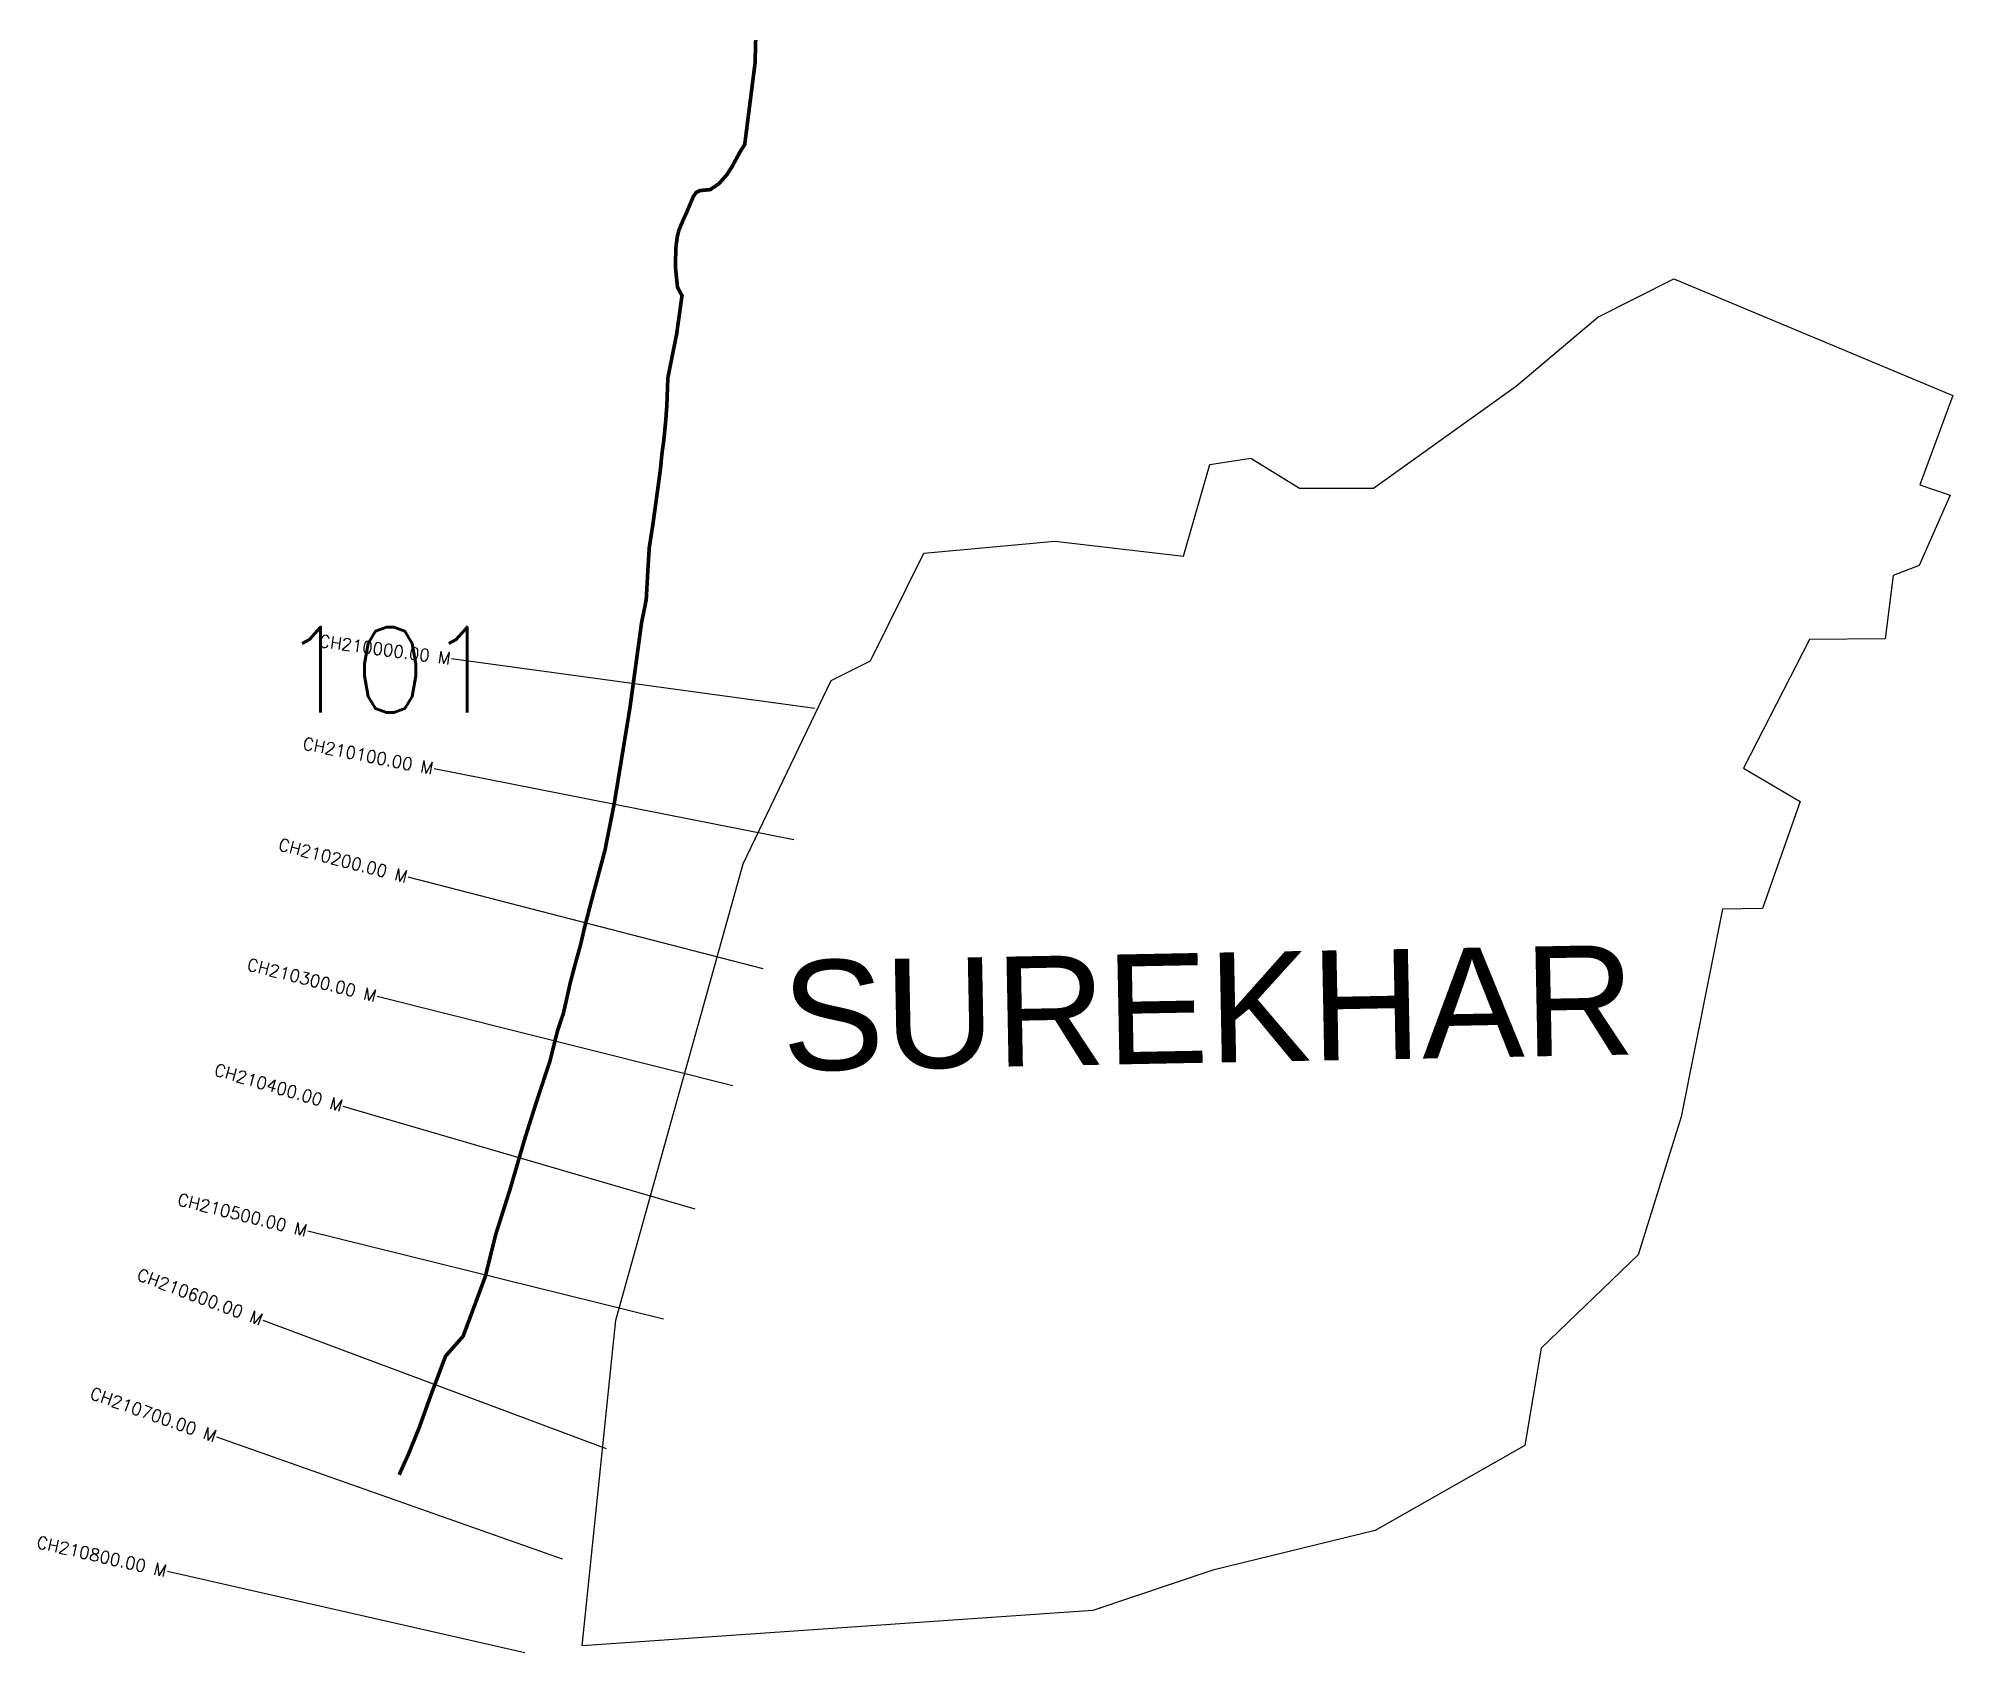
# Model space of a CAD drawing. Header units: metres. Extents: x 274477 to 276044, y 2073999 to 2075321.
import ezdxf
from ezdxf.enums import TextEntityAlignment as Align

# ---------------------------------------------------------------- set-up
doc = ezdxf.new("R2010")
doc.units = ezdxf.units.M
doc.header["$MEASUREMENT"] = 0
for name, color, linetype in [('CS', 134, 'Continuous'), ('CSMark', 6, 'Continuous'), ('NATURALLY PROTECTED', 3, 'Continuous'), ('village', 3, 'Continuous'), ('VILLAGE NAME', 250, 'Continuous')]:
    doc.layers.add(name, color=color, linetype=linetype)
doc.styles.get("Standard").update_dxf_attribs({"font": 'simplex.shx'})

msp = doc.modelspace()

# ---------------------------------------------------------------- linework, layer by layer
at = {"color": 6, "flags": 128}
msp.add_lwpolyline([(275435.6, 2074972.4), (275469.3, 2074977.7)], dxfattribs=at)
at = {"layer": 'CS'}
for p, q in [((275112.3, 2074772.5), (274815, 2074813.2)), ((275095.1, 2074665.1), (274800.8, 2074723.1)), ((275070, 2074559.4), (274779.5, 2074634.4)), ((275045.1, 2074463.6), (274754.1, 2074536.7)), ((275014.3, 2074362.6), (274726.3, 2074446.6)), ((274988.4, 2074272.4), (274697.2, 2074344.6)), ((274941.7, 2074166.3), (274660.7, 2074271.4)), ((274905.7, 2074076), (274622.9, 2074175.9)), ((274874.9, 2073999.4), (274582.4, 2074066))]:
    msp.add_line(p, q, dxfattribs=at)
at = {"layer": 'NATURALLY PROTECTED', "const_width": 3, "flags": 128}
msp.add_lwpolyline([(275063.9, 2075319.9), (275063.4, 2075301.2), (275054.9, 2075234.3), (275051.5, 2075229.1), (275048.4, 2075223.4), (275044.6, 2075216.4), (275040.4, 2075209.8), (275033.8, 2075202.3), (275026.7, 2075197.5), (275018.4, 2075196.7), (275015.1, 2075195.1), (275012.9, 2075191.9), (275011, 2075187.4), (275007.4, 2075178.8), (275004.2, 2075171.9), (275000.9, 2075163.8), (274999.7, 2075158.6), (274998.7, 2075151.4), (274998.4, 2075143.4), (274998.2, 2075134), (274999.9, 2075117.5), (275003.6, 2075110.7), (274999.2, 2075079.3), (274996.1, 2075063.8), (274992, 2075043.4), (274991.2, 2075021.1), (274990.3, 2075008.6), (274988.7, 2074992.1), (274987.3, 2074982.4), (274985.9, 2074968.3), (274983.1, 2074947.6), (274979.8, 2074923.7), (274976.8, 2074904.5), (274975.7, 2074886.9), (274974.3, 2074861.6), (274970.5, 2074842.9), (274961, 2074773.3), (274948.2, 2074695.2), (274940.5, 2074656.4), (274929.1, 2074613.7), (274923.8, 2074593.2), (274920.5, 2074578.9), (274916.9, 2074566), (274912.1, 2074547.9), (274908.9, 2074533.5), (274906.4, 2074522.6), (274901.8, 2074509.1), (274895.3, 2074483.2), (274884.1, 2074449.4), (274875, 2074420.6), (274862.6, 2074378.1), (274851.2, 2074342.2), (274842.6, 2074307.5), (274824.5, 2074258.7), (274810, 2074242.2), (274798.1, 2074210.5), (274788.1, 2074182.7), (274779.8, 2074162.3), (274773.5, 2074148.3), (274772.1, 2074145.1)], dxfattribs=at)
at = {"layer": 'village', "color": 6}
for points in [[(275469.3, 2074977.7, 0), (275508.9, 2074953, 0), (275569.7, 2074953.1, 0), (275686.7, 2075036.7, 0), (275753.1, 2075092.9, 0), (275815.4, 2075124.5, 0), (276043.7, 2075028.8, 0), (276016.8, 2074955.7, 0), (276041.5, 2074947.4, 0), (276016.2, 2074889.6, 0), (275994.9, 2074881.5, 0), (275988.4, 2074829.5, 0), (275926.5, 2074829.1, 0), (275872.4, 2074723.6, 0), (275918.9, 2074696.5, 0), (275888.1, 2074608.7, 0), (275855.3, 2074608.2, 0), (275821.5, 2074438.3, 0), (275786.3, 2074325.1, 0), (275706.8, 2074248.8, 0), (275693.4, 2074169.1, 0), (275570.9, 2074099.4, 0), (275438.2, 2074066.9, 0), (275339.8, 2074033.9, 0), (274921.9, 2074005.1, 0), (274949.4, 2074271.8, 0)], [(274949.4, 2074271.8, 0), (275053.7, 2074645.5, 0), (275125.8, 2074795.4, 0), (275157.9, 2074811.7, 0), (275201.6, 2074899.9, 0), (275308.7, 2074909.5, 0), (275414, 2074897.3, 0), (275435.6, 2074972.4, 0)]]:
    msp.add_polyline3d(points, dxfattribs=at)

# ---------------------------------------------------------------- texts
at = {"insert": (274674.7, 2074839.2), "char_height": 70, "attachment_point": 1}
msp.add_mtext_dynamic_manual_height_columns('101', width=95.172, gutter_width=1, heights=[0], dxfattribs=at)
at = {"layer": 'CSMark'}
for s, rotation, p in [('CH210000.00 M', 352.1939, (274814.1, 2074813.4)), ('CH210100.00 M', 348.8424, (274799.8, 2074723.3)), ('CH210200.00 M', 345.5382, (274778.6, 2074634.6)), ('CH210300.00 M', 345.9029, (274753.1, 2074537)), ('CH210400.00 M', 343.7342, (274725.4, 2074446.9)), ('CH210500.00 M', 346.0584, (274696.3, 2074344.9)), ('CH210600.00 M', 339.4847, (274659.8, 2074271.7)), ('CH210700.00 M', 340.5413, (274621.9, 2074176.3)), ('CH210800.00 M', 347.1781, (274581.4, 2074066.2))]:
    msp.add_text(s, height=10, rotation=rotation, dxfattribs=at).set_placement(p, align=Align.MIDDLE_RIGHT)
at = {"layer": 'VILLAGE NAME', "insert": (275084.3, 2074565.8), "char_height": 89.98, "attachment_point": 1, "rotation": 1.1028}
msp.add_mtext_dynamic_manual_height_columns('{\\fArial|b0|i0|c0|p34;SUREKHAR}', width=601.475, gutter_width=449.9, heights=[0], dxfattribs=at)

doc.saveas('drawing.dxf')
